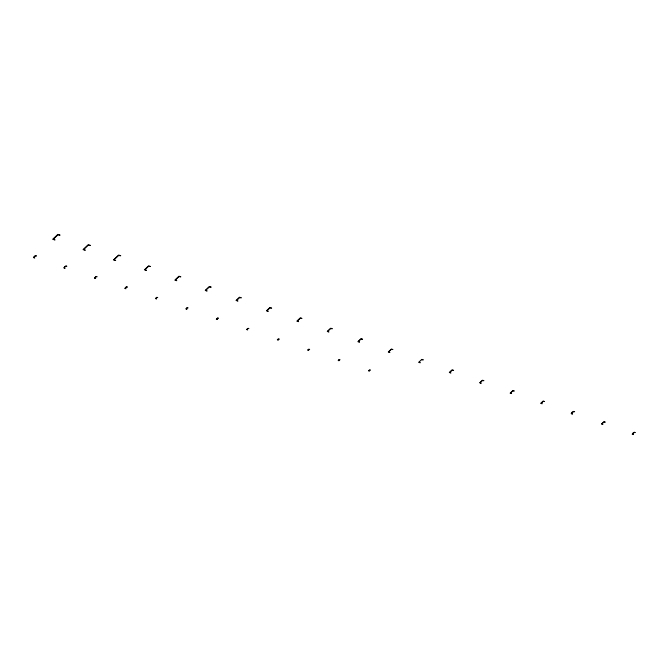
<?xml version="1.0" encoding="UTF-8"?>
<svg xmlns="http://www.w3.org/2000/svg" width="669" height="669" viewBox="0 0 669 669"><rect width="100%" height="100%" fill="white"/><g stroke="black" fill="none" stroke-linecap="round" stroke-linejoin="round"><path stroke-width="1" d="M419.154 362.138L420.266 362.765L418.71 362.339L421.821 359.37L423.301 359.872L421.612 359.746M33.893 257.44L34.755 257.95L33.45 257.59L35.524 255.617C38.635 256.57 33.575 254.922 33.902 257.414M64.241 267.751L65.11 268.261L63.873 267.926L65.947 265.953C68.865 266.822 63.89 265.284 64.274 267.7M94.889 277.961L95.675 278.429L94.463 278.095L96.194 276.448C99.029 277.351 94.739 275.862 94.914 277.919M125.228 288.272L126.015 288.732L124.877 288.431L126.608 286.784C129.242 287.662 124.978 286.123 125.237 288.247M155.894 298.474L156.579 298.901L155.476 298.608L156.855 297.287C159.381 298.165 155.944 296.785 155.91 298.449M186.266 308.794L186.96 309.22L185.89 308.936L187.278 307.623C189.695 308.451 186.199 307.121 186.3 308.743M216.647 319.113L217.333 319.539L216.313 319.272L217.693 317.959C220.009 318.787 216.647 317.415 216.664 319.088M236.742 300.356L237.947 301.042L236.023 300.49L239.477 297.195L241.317 297.822L239.611 297.621L236.776 300.306M247.037 329.441L247.714 329.867L246.727 329.608L248.115 328.295C250.482 329.006 246.794 327.827 247.037 329.441M267.065 310.659L268.277 311.344L266.438 310.826L269.9 307.531L271.656 308.133L269.9 307.949L267.082 310.633M277.744 339.676L278.354 340.053L277.326 339.777L278.363 338.79L279.333 339.124L277.777 339.626M297.396 320.969L298.608 321.647L296.86 321.162L300.314 317.867L301.978 318.436L300.23 318.252L297.396 320.969M308.108 349.987L308.71 350.372L307.74 350.113L308.777 349.126L309.688 349.435L308.133 349.937M327.735 331.272L328.939 331.958L327.275 331.498L330.737 328.203L332.317 328.738L330.561 328.563L327.743 331.247M338.472 360.307L339.016 360.742L338.163 360.449L339.2 359.462L340.053 359.755L338.481 360.282M368.87 370.634L369.413 371.069L368.577 370.785L369.614 369.798L370.45 370.082L368.87 370.634M449.886 372.357L450.914 372.959L449.3 372.508L452.068 369.873L453.607 370.392L452.11 370.241L449.919 372.298M480.191 382.651L481.22 383.253L479.723 382.844L482.483 380.209L483.913 380.694L482.374 380.552L480.191 382.651M510.564 392.971L511.593 393.573L510.138 393.18L512.906 390.545L514.277 391.014L512.747 390.872L510.572 392.946M541.254 403.198L542.199 403.758L540.728 403.348L543.153 401.04L544.549 401.517L543.169 401.375L541.288 403.148M571.61 413.509L572.555 414.069L571.15 413.685L573.567 411.376C576.971 412.33 571.134 410.674 571.619 413.484M601.966 423.828L602.911 424.38L601.573 424.021L603.99 421.713L605.261 422.147L603.881 422.005L601.966 423.828M632.673 434.064L633.543 434.566L632.163 434.189L634.237 432.216C637.448 433.203 632.422 431.53 632.707 434.014M53.52 239.059L55.042 239.945L52.642 239.31L57.827 234.367L60.085 235.137L57.827 234.944L53.528 239.034M83.817 249.353L85.339 250.239L83.056 249.646L88.241 244.703L90.39 245.431L88.124 245.239L83.834 249.328M114.165 259.664L115.687 260.55L113.479 259.973L118.664 255.031L120.729 255.734L118.472 255.55L114.198 259.614M145.081 269.607L146.444 270.385L144.412 269.816L148.568 265.861L150.492 266.521L148.551 266.295L145.114 269.548M175.42 279.918L176.783 280.687L174.835 280.152L178.983 276.197L180.839 276.832L178.891 276.606L175.437 279.885M205.776 290.229L207.139 291.007L205.258 290.488L209.405 286.533L211.195 287.143L209.213 286.942L205.818 290.17M358.45 341.483L359.562 342.143L357.873 341.667L360.984 338.706L362.59 339.25L360.976 339.083L358.467 341.458M388.773 351.785L389.885 352.446L388.288 352.003L391.398 349.034L392.912 349.553L391.29 349.385L388.789 351.76"/></g></svg>
